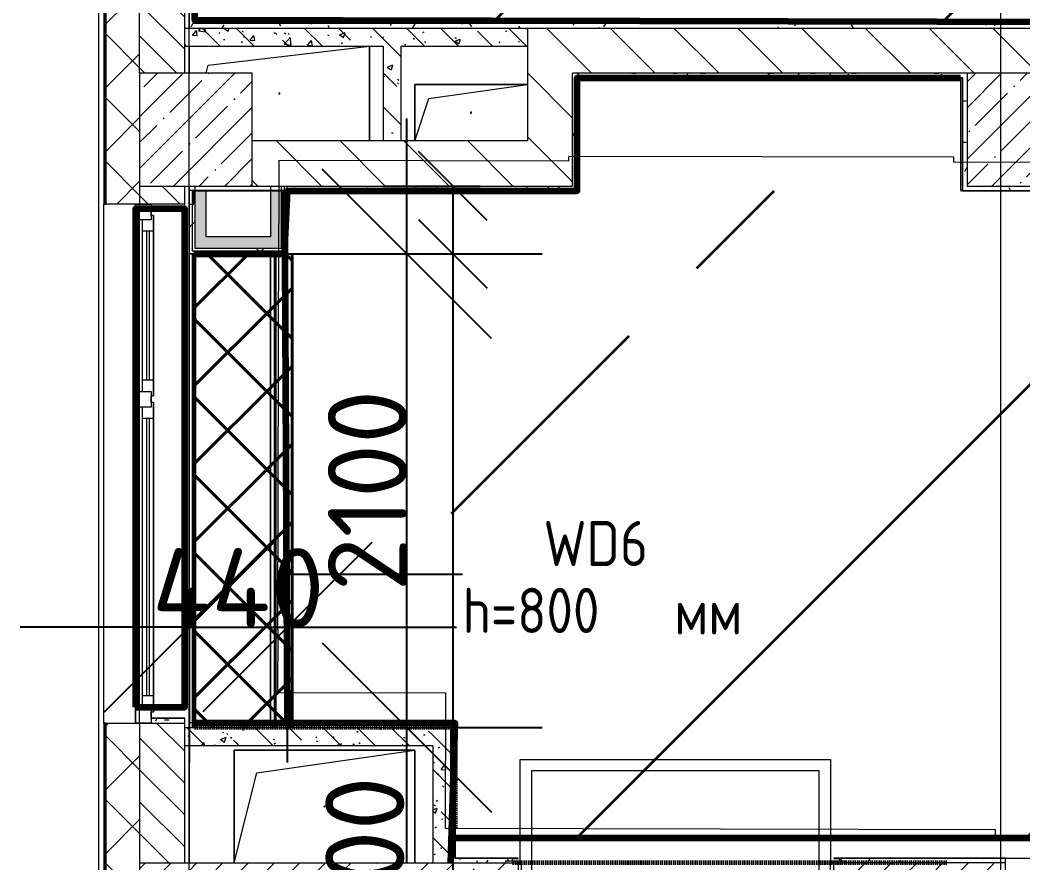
# Model space of a CAD drawing. Header units: millimetres. Extents: x -249154 to 415037, y -45458 to 354837.
# Drawn here: x -575 to 3872, y 7764 to 11499 of the extents above; entities that cross this region are included whole.
import ezdxf

# ---------------------------------------------------------------- set-up
doc = ezdxf.new("R2010")
doc.units = ezdxf.units.MM
doc.linetypes.add('200_ШТРИХ__ш1_п0_6_', pattern=[320, 200, -120])
for name, color, linetype, lineweight in [('0) НЗ Ремонт штукатурка', 6, 'Continuous', 60), ('2)1 штукатурка', 4, 'Continuous', 35), ('3)1 шпаклевка', 4, 'Continuous', 35), ('3.3) Шпаклевка баз. фин. WD5-13', 160, 'Continuous', 140), ('3.4) Шп. баз 4 в 525 поз 4838м2', 160, 'Continuous', 140), ('3.4) Шп. фин 4 в 529 поз 11227м2', 6, 'Continuous', 140), ('4) демонтаж НЗ №2', 1, 'Continuous', 35), ('4.1) Дм уборка мусора НЗ 2', 20, 'Continuous', 35), ('5.5) Перег WD5', 3, 'Continuous', 60), ('5.6) Перегародка WD6', 6, 'Continuous', 40), ('666 покраска FK1', 211, 'Continuous', 60), ('839 штук откосы', 3, 'Continuous', 158), ('874 шпакл откосы', 5, 'Continuous', 158), ('A-AREA-BNDY', 7, 'Continuous', 5), ('A-FLOR', 7, 'Continuous', 9), ('A-GENM', 7, 'Continuous', 9), ('A-GLAZ', 7, 'Continuous', 9), ('A-GLAZ-1', 7, 'Continuous', 5), ('A-WALL', 7, 'Continuous', 5), ('I-WALL', 7, 'Continuous', 5), ('S-COLS', 7, 'Continuous', 9), ('S-COLS-1', 7, 'Continuous', 5), ('Оси', 7, 'Continuous', 9)]:
    doc.layers.add(name, color=color, linetype=linetype, lineweight=lineweight)
for name, color, linetype, lineweight, true_color in [('A-DOOR-1', 7, 'Continuous', 5, 0xc0c0c0), ('A-DOOR-FRAM-1', 7, 'Continuous', 5, 0xc0c0c0), ('A-WALL-1', 9, 'Continuous', 5, 0x808080), ('A-WALL-FNSH-1', 9, 'Continuous', 5, 0x808080)]:
    doc.layers.add(name, color=color, linetype=linetype, lineweight=lineweight, true_color=true_color)
doc.styles.add('GOST Common_1', font='', dxfattribs={"width": 0.9, "height": 250})
doc.styles.add('ISOCPEUR_1', font='isocpeur.ttf', dxfattribs={"height": 350})
doc.styles.add('ISOCPEUR_4', font='isocpeur.ttf', dxfattribs={"width": 0.9, "height": 1000})
doc.styles.get('GOST Common_1').set_extended_font_data('GOST Common')
doc.dimstyles.new('ISO-2_0_0_9К_Средний_округл2', dxfattribs={"dimscale": 304.8, "dimtxt": 199.196235, "dimasz": 0.492126, "dimexe": 0.393701, "dimexo": 0, "dimgap": 0, "dimtad": 1, "dimdec": 0, "dimrnd": 10, "dimzin": 0, "dimdsep": 46, "dimtxsty": 'ISOCPEUR_1', "dimblk1": 'OBLIQUE', "dimblk2": 'OBLIQUE', "dimsah": 1, "dimcen": 0.09, "dimdle": 0.393701, "dimazin": 0, "dimtfac": 1, "dimtdec": 4, "dimtix": 1, "dimtmove": 0, "dimatfit": 3, "dimfxl": 1, "dimtvp": 1, "dimtolj": 1, "dimtzin": 0, "dimarcsym": 2})
doc.dimstyles.new('ISO-2_0_0_9К_Средний_округл2_1', dxfattribs={"dimscale": 304.8, "dimtxt": 995.981176, "dimasz": 2.46063, "dimexe": 1.968504, "dimexo": 0, "dimgap": 0, "dimtad": 1, "dimdec": 0, "dimrnd": 10, "dimzin": 0, "dimdsep": 46, "dimtxsty": 'ISOCPEUR_4', "dimblk1": 'OBLIQUE', "dimblk2": 'OBLIQUE', "dimsah": 1, "dimcen": 0.09, "dimdle": 1.968504, "dimazin": 0, "dimtfac": 1, "dimtdec": 4, "dimtix": 1, "dimtmove": 0, "dimatfit": 3, "dimfxl": 1, "dimtvp": 1, "dimtolj": 1, "dimtzin": 0, "dimarcsym": 2})
pattern_1 = [(45, (64.7, -136.06), (-114.0493, 114.0493), []), (45, (178.75, -136.06), (-114.0493, 114.0493), [201.612, -40.322, 6.706, -33.617])]
pattern_2 = [(135, (64.7, -136.06), (-141.4214, -141.4214), [])]
pattern_3 = [(135, (64.7, -136.06), (-150.8683, -150.8683), [213.36, -35.56, 7.112, -35.56]), (135, (64.7, 14.71), (-150.8683, -150.8683), []), (50, (64.7, -136.06), (255.0577, -22.3145), [26.67, -293.37]), (355, (64.7, -136.06), (-49.3404, 267.479), [21.336, -234.696]), (100.451, (85.96, -137.92), (205.7195, 245.1636), [22.666, -249.326]), (46.184, (64.7, -64.94), (379.511, -58.86), [40.005, -440.055]), (96.636, (96.33, -69.85), (332.363, 346.399), [33.999, -373.989]), (351.184, (64.7, -64.94), (332.367, 346.395), [32.004, -352.044]), (21, (100.26, -82.72), (212.26, -143.171), [26.67, -293.37]), (326, (100.26, -82.72), (86.5224, 257.863), [21.336, -234.696]), (71.451, (117.95, -94.65), (298.784, 114.69), [22.666, -249.326]), (37.5, (64.7, -136.06), (4.32385, 118.3775), [6.706, -225.146, 6.706, -231.546, -235.585]), (37.5, (64.7, -136.06), (4.32385, 118.3775), [-470.103, 6.706, -228.879]), (7.5, (64.7, -136.06), (93.5476, 140.2533), [6.706, -129.134, 6.706, -219.812, -89.789]), (7.5, (64.7, -136.06), (93.5476, 140.2533), [-362.356, 6.706, -83.083]), (327.5, (-14.6, -136.06), (189.82734, -8.0202), [6.706, -82.194, 6.706, -270.662, -368.046]), (327.5, (-14.6, -136.06), (189.82734, -8.0202), [-366.268, 6.706, -361.34]), (317.5, (-50.16, -136.06), (207.3811, 35.5976), [6.706, -108.864, 6.706, -177.495, -261.366]), (317.5, (-50.16, -136.06), (207.3811, 35.5976), [-299.771, 6.706, -254.66])]
pattern_4 = [(0, (64.7, -136.06), (243.84, 60.96), [20.117, -162.763, 20.117, -162.763, -975.36]), (0, (64.7, -136.06), (243.84, 60.96), [-365.76, 20.117, -345.643, 20.117, -162.763, -426.72]), (0, (64.7, -136.06), (243.84, 60.96), [-914.4, 20.117, -101.803, 20.117, -284.683]), (120, (156.14, -105.58), (-174.7129, 180.69163), [20.117, -162.763, 20.117, -162.763, -975.36]), (120, (156.14, -105.58), (-174.7129, 180.69163), [-365.76, 20.117, -345.643, 20.117, -162.763, -426.72]), (120, (156.14, -105.58), (-174.7129, 180.69163), [-914.4, 20.117, -101.803, 20.117, -284.683]), (240, (186.62, 16.34), (-69.1271, -241.65163), [20.117, -162.763, 20.117, -162.763, -975.36]), (240, (186.62, 16.34), (-69.1271, -241.65163), [-365.76, 20.117, -345.643, 20.117, -162.763, -426.72]), (240, (186.62, 16.34), (-69.1271, -241.65163), [-914.4, 20.117, -101.803, 20.117, -284.683])]
pattern_5 = [(45, (64.7, -136.06), (-212.132, 212.132), []), (135, (64.7, -136.06), (-212.132, -212.132), [])]

# ---------------------------------------------------------------- blocks, each defined once
blk = doc.blocks.new('120_Окно_СКБ_2Ст - 120_Окно_СКБ_2Ст 2300х2500 _мал створка справа_-22272277-Объем проектирования 1 этажа')
at = {"layer": 'A-GLAZ'}
for p, q in [((-1150, -127), (-1150, -57)), ((-1150, -57), (-1080, -57)), ((-1080, -57), (-1080, -127)), ((250, -87), (-1080, -87)), ((-1080, -87), (-1080, -127)), ((-1030, -137), (-1030, -87)), ((200, -137), (200, -87)), ((250, -127), (250, -57)), ((250, -57), (320, -57)), ((250, -127), (250, -87)), ((320, -57), (320, -127)), ((1080, -87), (320, -87)), ((320, -87), (320, -127)), ((370, -137), (370, -87)), ((1030, -137), (1030, -87)), ((1080, -127), (1080, -57)), ((1080, -57), (1150, -57)), ((1080, -127), (1080, -87)), ((1150, -57), (1150, -127)), ((-1080, -127), (-1150, -127)), ((-1080, -127), (-1100, -127)), ((-1100, -127), (-1100, -137)), ((320, -127), (250, -127)), ((270, -127), (250, -127)), ((270, -137), (270, -127)), ((320, -127), (300, -127)), ((300, -127), (300, -137)), ((1150, -127), (1080, -127)), ((1100, -127), (1080, -127)), ((1100, -137), (1100, -127)), ((-1100, -137), (270, -137)), ((270, -137), (-1100, -137)), ((300, -137), (1100, -137)), ((1100, -137), (300, -137))]:
    blk.add_line(p, q, dxfattribs=at)
at = {"layer": 'A-GLAZ-1'}
for p, q in [((1150, -57), (-1150, -57)), ((-1130, -127), (-1100, -127)), ((-1030, -107), (200, -107)), ((200, -117), (-1030, -117)), ((270, -127), (300, -127)), ((370, -107), (1030, -107)), ((1030, -117), (370, -117)), ((1100, -127), (1130, -127))]:
    blk.add_line(p, q, dxfattribs=at)
blk = doc.blocks.new('110_Дверь_СКБ_2Ст - Д-1 Лестничная клетка EIS60-24280000-Объем проектирования 1 этажа')
at = {"layer": 'A-DOOR-1'}
for p, q in [((-637.5, 1010), (-637.5, 110)), ((-587.5, 1010), (-637.5, 1010)), ((-587.5, 110), (-587.5, 1010)), ((662.5, 510), (612.5, 510)), ((612.5, 510), (612.5, 110)), ((662.5, 110), (662.5, 510)), ((-637.5, 110), (-587.5, 110)), ((612.5, 110), (662.5, 110))]:
    blk.add_line(p, q, dxfattribs=at)
for centre, radius, start, end in [((-637.5, 110), 900, 0, 90), ((662.5, 110), 400, 90, 180)]:
    blk.add_arc(centre, radius, start, end, dxfattribs=at)
at = {"layer": 'A-DOOR-FRAM-1'}
for p, q in [((-672.5, 118), (-742.5, 118)), ((-742.5, 118), (-742.5, 110)), ((-742.5, 110), (-672.5, 110)), ((-637.5, 110), (-687.5, 110)), ((-687.5, 110), (-687.5, 30)), ((-672.5, 110), (-672.5, 118)), ((-637.5, 60), (-637.5, 110)), ((662.5, 110), (662.5, 60)), ((712.5, 110), (662.5, 110)), ((767.5, 118), (697.5, 118)), ((697.5, 118), (697.5, 110)), ((697.5, 110), (767.5, 110)), ((712.5, 30), (712.5, 110)), ((767.5, 110), (767.5, 118)), ((-627.5, 60), (-637.5, 60)), ((-627.5, 30), (-627.5, 60)), ((662.5, 60), (652.5, 60)), ((652.5, 60), (652.5, 30)), ((-687.5, 30), (-627.5, 30)), ((-672.5, 30), (-687.5, 30)), ((-687.5, 30), (-687.5, -110)), ((-672.5, -110), (-672.5, 30)), ((652.5, 30), (712.5, 30)), ((712.5, 30), (697.5, 30)), ((697.5, 30), (697.5, -110)), ((712.5, -110), (712.5, 30)), ((-672.5, -110), (-742.5, -110)), ((-742.5, -110), (-742.5, -118)), ((-742.5, -118), (-672.5, -118)), ((-687.5, -110), (-672.5, -110)), ((-672.5, -118), (-672.5, -110)), ((697.5, -110), (712.5, -110)), ((767.5, -110), (697.5, -110)), ((697.5, -110), (697.5, -118)), ((697.5, -118), (767.5, -118)), ((767.5, -118), (767.5, -110))]:
    blk.add_line(p, q, dxfattribs=at)
blk = doc.blocks.new('BSC_Колонна _Прямоугольная - 500х500-V166-Объем проектирования 1 этажа')
at = {"layer": 'S-COLS-1'}
h = blk.add_hatch(dxfattribs=at)
h.set_pattern_fill('FP_160', color=256, style=0, pattern_type=2)
h.set_pattern_definition([(45, (-3810, -11150), (-114.0493, 114.0493), []), (45, (-3695.95, -11150), (-114.0493, 114.0493), [201.612, -40.322, 6.706, -33.617])])
h.paths.add_polyline_path([(-6.7, -250), (250, -250), (250, 250), (-250, 250), (-250, -250), (-77.7, -250)])
for p, q in [((250, 250), (-250, 250)), ((-250, 250), (-250, -250)), ((250, -250), (250, 250)), ((-250, -250), (250, -250))]:
    blk.add_line(p, q, dxfattribs=at)
blk = doc.blocks.new('GM_Отверстие прямоугольное _в плите_ - Отверстие-V173-Объем проектирования 1 этажа')
at = {"layer": 'A-GENM'}
for p, q in [((-250, -125), (-250, 125)), ((-250, 125), (250, 125)), ((250, 125), (-250, 125)), ((-250, 125), (-250, -125)), ((-187.5, 62.5), (250, 125)), ((-250, -125), (-187.5, 62.5))]:
    blk.add_line(p, q, dxfattribs=at)
for start, end in [(360, 180), (180, 360)]:
    blk.add_arc((0, 0), 2.5, start, end, dxfattribs=at)
blk = doc.blocks.new('GM_Отверстие прямоугольное _в плите_ - Отверстие-22237344-Объем проектирования 1 этажа')
at = {"layer": 'A-GENM'}
for p, q in [((-316, 126), (400, 210)), ((400, 210), (400, -210)), ((400, -210), (400, 210)), ((-325, 90), (-316, 126))]:
    blk.add_line(p, q, dxfattribs=at)
for start, end in [(360, 180), (180, 360)]:
    blk.add_arc((0, 0), 2.5, start, end, dxfattribs=at)
blk = doc.blocks.new('BSC_Колонна _Прямоугольная - 500х500-V187-Объем проектирования 1 этажа')
at = {"layer": 'S-COLS-1'}
h = blk.add_hatch(dxfattribs=at)
h.set_pattern_fill('FP_177', color=256, style=0, pattern_type=2)
h.set_pattern_definition([(45, (-140, -11150), (-114.0493, 114.0493), []), (45, (-25.95, -11150), (-114.0493, 114.0493), [201.612, -40.322, 6.706, -33.617])])
h.paths.add_polyline_path([(-227.1, -250), (250, -250), (250, 250), (-250, 250), (-250, -250)])
for p, q in [((250, 250), (-250, 250)), ((-250, 250), (-250, -250)), ((250, -250), (250, 250)), ((-250, -250), (250, -250))]:
    blk.add_line(p, q, dxfattribs=at)
blk = doc.blocks.new('GM_Отверстие прямоугольное _в плите_ - Отверстие-21979368-Объем проектирования 1 этажа')
at = {"layer": 'A-GENM'}
for p, q in [((-400, -250), (-400, 250)), ((-400, 250), (400, 250)), ((400, 250), (-400, 250)), ((-400, 250), (-400, -250)), ((-300, 150), (400, 250)), ((400, 250), (400, -250)), ((400, -250), (400, 250)), ((-400, -250), (-300, 150))]:
    blk.add_line(p, q, dxfattribs=at)
for start, end in [(360, 180), (180, 360)]:
    blk.add_arc((0, 0), 2.5, start, end, dxfattribs=at)
blk = doc.blocks.new('Зашивка приборов отопления14 - Зашивка приборов отопления-33280456-Объем проектирования 1 этажа')
at = {"layer": 'A-WALL'}
for p, q in [((37471.9, 23439), (35392.9, 23439)), ((35391.9, 23079), (37471.9, 23079)), ((37471.9, 23079), (35391.9, 23079)), ((35391.9, 23004), (37471.9, 23004))]:
    blk.add_line(p, q, dxfattribs=at)
blk = doc.blocks.new('_Oblique')
at = {"color": 0, "linetype": 'ByBlock', "lineweight": -2}
blk.add_line((-0.5, -0.5), (0.5, 0.5), dxfattribs=at)
blk = doc.blocks.new('*D1963')
at = {"layer": '5.6) Перегародка WD6', "color": 0, "lineweight": -2, "transparency": 16777216}
for p, q in [((1139.8, 7763.9), (1139.8, 11063.9)), ((609.7, 10463.9), (1739.8, 10463.9)), ((1033.8, 8363.9), (1739.8, 8363.9))]:
    blk.add_line(p, q, dxfattribs=at)
at = {"layer": 'Defpoints', "color": 0, "transparency": 16777216}
for p in [(609.7, 10463.9), (1139.8, 10463.9), (1033.8, 8363.9)]:
    blk.add_point(p, dxfattribs=at)
at = {"layer": '5.6) Перегародка WD6', "color": 0, "lineweight": -2, "transparency": 16777216, "xscale": 750, "yscale": 750, "zscale": 750}
for p, rotation in [((1139.8, 10463.9), 90), ((1139.8, 8363.9), 270)]:
    blk.add_blockref('_Oblique', p, dxfattribs=dict(at, rotation=rotation))
at = {"layer": '5.6) Перегародка WD6', "color": 0, "lineweight": 25, "transparency": 16777216, "insert": (964.8, 9413.9), "char_height": 350, "width": 565.411, "attachment_point": 5, "rotation": 90, "style": 'ISOCPEUR_1'}
blk.add_mtext('\\A1;2100', dxfattribs=at)
blk = doc.blocks.new('*D1969')
at = {"layer": '5.6) Перегародка WD6', "color": 0, "lineweight": -2, "transparency": 16777216}
for p, q in [((609.7, 9915.5), (609.7, 8208.5)), ((174.7, 8914.6), (174.7, 8208.5)), ((174.7, 8808.5), (-575.3, 8808.5)), ((174.7, 8808.5), (609.7, 8808.5)), ((609.7, 8808.5), (1359.7, 8808.5))]:
    blk.add_line(p, q, dxfattribs=at)
at = {"layer": 'Defpoints', "color": 0, "transparency": 16777216}
for p in [(609.7, 9915.5), (174.7, 8914.6), (609.7, 8808.5)]:
    blk.add_point(p, dxfattribs=at)
at = {"layer": '5.6) Перегародка WD6', "color": 0, "lineweight": -2, "transparency": 16777216, "xscale": 750, "yscale": 750, "zscale": 750}
blk.add_blockref('_Oblique', (174.7, 8808.5), dxfattribs=at)
at = {"layer": '5.6) Перегародка WD6', "color": 0, "lineweight": -2, "transparency": 16777216, "xscale": 750, "yscale": 750, "zscale": 750, "rotation": 180}
blk.add_blockref('_Oblique', (609.7, 8808.5), dxfattribs=at)
at = {"layer": '5.6) Перегародка WD6', "color": 0, "lineweight": 25, "transparency": 16777216, "insert": (392.2, 8983.5), "char_height": 350, "width": 501.055, "attachment_point": 5, "style": 'ISOCPEUR_1'}
blk.add_mtext('\\A1;440', dxfattribs=at)
blk = doc.blocks.new('*D2059')
at = {"layer": '5.5) Перег WD5', "color": 0, "lineweight": -2, "transparency": 16777216}
for p, q in [((1033.8, 10763.9), (1464.4, 10763.9)), ((1344.4, 10763.9), (1344.4, 10343.9)), ((609.7, 10463.9), (1464.4, 10463.9)), ((1344.4, 10463.9), (1344.4, 7415.9))]:
    blk.add_line(p, q, dxfattribs=at)
at = {"layer": 'Defpoints', "color": 0, "transparency": 16777216}
for p in [(1033.8, 10763.9), (1344.4, 10763.9), (609.7, 10463.9)]:
    blk.add_point(p, dxfattribs=at)
at = {"layer": '5.5) Перег WD5', "color": 0, "lineweight": -2, "transparency": 16777216, "xscale": 304.8, "yscale": 304.8, "zscale": 304.8}
for p, rotation in [((1344.4, 10763.9), 90), ((1344.4, 10463.9), 270)]:
    blk.add_blockref('_Oblique', p, dxfattribs=dict(at, rotation=rotation))
at = {"layer": '5.5) Перег WD5', "color": 0, "lineweight": 25, "transparency": 16777216, "insert": (778.6, 7421.7), "char_height": 350, "width": 455.087, "attachment_point": 1, "rotation": 90, "line_spacing_factor": 1.149209, "style": 'ISOCPEUR_1'}
blk.add_mtext('\\A1;300', dxfattribs=at)

msp = doc.modelspace()

# ---------------------------------------------------------------- hatches: boundary and pattern name
at = {"layer": '4.1) Дм уборка мусора НЗ 2'}
h = msp.add_hatch(dxfattribs=at)
h.set_pattern_fill('ANSI31', color=1, scale=444)
h.paths.add_polyline_path([(6612.2, 14163.8), (6212.2, 14164.7), (6213.7, 14824.7), (4755.7, 14828.1), (4754.8, 14448.1), (3182.8, 14451.8), (3183.7, 14831.8), (535.7, 14838), (534.4, 14288), (204.4, 14288.8), (197.9, 11500.8), (4147.9, 11491.5), (4146.7, 10991.5), (6304.7, 10986.5), (6305.4, 11286.5), (6605.4, 11285.8)])
h.paths.add_polyline_path([(1385.1, 13667.6), (1385.1, 13967.6), (2038.3, 13967.6), (2038.3, 13667.6)], flags=16)
h = msp.add_hatch(dxfattribs=at)
h.set_pattern_fill('ANSI31', color=1, scale=444)
h.paths.add_polyline_path([(20089.8, 10742.9), (1338.2, 10742.9), (1338.2, 8384), (1354.7, 8383.9), (1338.2, 7873.3), (20089.8, 7873.3)])
h.paths.add_polyline_path([(2647, 10100.3), (1993.9, 10100.3), (1993.9, 10400.3), (2647, 10400.3)], flags=16)
at = {"layer": '5.6) Перегародка WD6'}
h = msp.add_hatch(dxfattribs=at)
h.set_pattern_fill('ANSI37', color=256, scale=77, angle=90, style=0)
h.paths.add_polyline_path([(195.7, 8363.9), (555.7, 8363.9), (555.7, 10463.9), (195.7, 10463.9), (195.7, 8469.5)])
h = msp.add_hatch(dxfattribs=at)
h.set_pattern_fill('ANSI37', color=256, scale=77, angle=90, style=0)
h.paths.add_polyline_path([(630.7, 8363.9), (630.7, 10463.9), (555.7, 10463.9), (555.7, 8363.9)])
at = {"layer": 'A-WALL'}
h = msp.add_hatch(dxfattribs=at)
h.set_pattern_fill('FP_24', color=256, style=0, pattern_type=2)
h.set_pattern_definition([(45, (64.7, -136.06), (-141.4214, 141.4214), []), (135, (64.7, -136.06), (-141.4214, -141.4214), [])])
h.paths.add_polyline_path([(-195.3, -236.1), (-45.3, -236.1), (-45.3, 3533.9), (-195.3, 3533.9), (-195.3, -230.2)])
h.paths.add_polyline_path([(-45.3, 5083.9), (-45.3, 5483.9), (-195.3, 5483.9), (-195.3, 5083.9), (-73.3, 5083.9)])
h.paths.add_polyline_path([(-45.3, 7183.9), (-45.3, 8383.9), (-195.3, 8383.9), (-195.3, 7183.9)])
h.paths.add_polyline_path([(-195.3, 10683.9), (-45.3, 10683.9), (-45.3, 12083.9), (-195.3, 12083.9), (-195.3, 10721.5)])
h.paths.add_polyline_path([(-89.6, 12983.9), (-45.3, 12983.9), (-45.9, 15213.9), (-195.3, 15213.9), (-195.3, 12983.9)])
h = msp.add_hatch(dxfattribs=at)
h.set_pattern_fill('FP_2', color=256, style=0, pattern_type=2)
h.set_pattern_definition([(135, (64.7, -136.06), (-70.7107, -70.7107), [])])
h.paths.add_polyline_path([(-45.3, 7763.9), (154.7, 7763.9), (154.7, 8383.9), (-45.3, 8383.9), (-45.3, 8336.5)])
h.paths.add_polyline_path([(-0.2, 10683.9), (154.7, 10683.9), (154.7, 10763.9), (-45.3, 10763.9), (-45.3, 10683.9)])
h.paths.add_polyline_path([(154.7, 11263.9), (154.7, 12083.9), (-45.3, 12083.9), (-45.3, 11263.9), (120.4, 11263.9)])
h.paths.add_polyline_path([(154.7, 12983.9), (154.7, 14563.9), (-45.3, 14563.9), (-45.3, 12983.9), (66.8, 12983.9)])
at = {"layer": 'I-WALL'}
h = msp.add_hatch(dxfattribs=at)
h.set_pattern_fill('FP_191', color=256, style=0, pattern_type=2)
h.set_pattern_definition(pattern_4)
h.paths.add_polyline_path([(174.7, 11483.9), (194.7, 11483.9), (194.7, 12083.9), (174.7, 12083.9), (174.7, 11516.5)])
h.paths.add_polyline_path([(194.7, 12983.9), (194.7, 14272.9), (174.7, 14293.9), (174.7, 12983.9)])
h = msp.add_hatch(dxfattribs=at)
h.set_pattern_fill('FP_191', color=256, style=0, pattern_type=2)
h.set_pattern_definition(pattern_4)
h.paths.add_polyline_path([(3604.7, 11463.9), (4144.7, 11463.9), (4144.7, 11483.9), (194.7, 11483), (174.7, 11463.9), (3595.7, 11463.9)])
h.paths.add_polyline_path([(174.7, 11463.9), (194.7, 11483.9), (174.7, 11483.9)])
h = msp.add_hatch(dxfattribs=at)
h.set_pattern_fill('FP_41', color=256, style=0, pattern_type=2)
h.set_pattern_definition(pattern_3)
h.paths.add_polyline_path([(1114.7, 11383.9), (1674.7, 11383.9), (1674.7, 11463.9), (154.7, 11463.9), (154.7, 11383.9), (1034.7, 11383.9)])
h = msp.add_hatch(dxfattribs=at)
h.set_pattern_fill('FP_23', color=256, style=0, pattern_type=2)
h.set_pattern_definition(pattern_2)
h.paths.add_polyline_path([(1874.7, 10763.9), (1874.7, 11463.9), (1674.7, 11462.2), (1674.7, 10763.9), (1805, 10763.9)])
h = msp.add_hatch(dxfattribs=at)
h.set_pattern_fill('FP_23', color=256, style=0, pattern_type=2)
h.set_pattern_definition(pattern_2)
h.paths.add_polyline_path([(3595.7, 11263.9), (4124.7, 11263.9), (4124.7, 11463.9), (1874.7, 11463.9), (1874.7, 11263.9), (3574.7, 11263.9)])
h = msp.add_hatch(dxfattribs=at)
h.set_pattern_fill('FP_41', color=256, style=0, pattern_type=2)
h.set_pattern_definition(pattern_3)
h.paths.add_polyline_path([(1114.7, 10963.9), (1114.7, 11383.9), (1034.7, 11383.9), (1034.7, 10963.9)])
h = msp.add_hatch(dxfattribs=at)
h.set_pattern_fill('FP_191', color=256, style=0, pattern_type=2)
h.set_pattern_definition(pattern_4)
h.paths.add_polyline_path([(2836.5, 11243.9), (3603.7, 11243.9), (3604.7, 11263.9), (1874.7, 11263.9), (1895.7, 11243.9), (2010.3, 11243.9)])
h.paths.add_polyline_path([(1894.7, 11243.9), (1874.7, 11263.9), (1874.7, 11243.9)])
h = msp.add_hatch(dxfattribs=at)
h.set_pattern_fill('FP_191', color=256, style=0, pattern_type=2)
h.set_pattern_definition(pattern_4)
h.paths.add_polyline_path([(3624.7, 11263.9), (3604.7, 11263.9), (3604.7, 11243.9)])
h.paths.add_polyline_path([(3624.7, 10763.9), (3624.7, 11263.9), (3604.7, 11242.9), (3604.7, 10763.9)])
h = msp.add_hatch(dxfattribs=at)
h.set_pattern_fill('FP_191', color=256, style=0, pattern_type=2)
h.set_pattern_definition(pattern_4)
h.paths.add_polyline_path([(1874.7, 10763.9), (1894.7, 10764.2), (1894.7, 11242.9), (1874.7, 11243.7), (1874.7, 10963.9)])
h = msp.add_hatch(dxfattribs=at)
h.set_pattern_fill('FP_23', color=256, style=0, pattern_type=2)
h.set_pattern_definition(pattern_2)
h.paths.add_polyline_path([(773.4, 10763.9), (1674.7, 10763.9), (1674.7, 10963.9), (454.7, 10963.9), (454.7, 10763.9), (609.7, 10763.9)])
h = msp.add_hatch(dxfattribs=at)
h.set_pattern_fill('FP_192', color=256, style=0, pattern_type=2)
h.set_pattern_definition(pattern_5)
h.paths.add_polyline_path([(199.7, 10488.9), (199.7, 10763.9), (194.7, 10763.9), (194.7, 10743.9), (187.2, 10721.4), (187.2, 10488.9), (194.7, 10488.9)])
h = msp.add_hatch(dxfattribs=at)
h.set_pattern_fill('FP_191', color=256, style=0, pattern_type=2)
h.set_pattern_definition(pattern_4)
h.paths.add_polyline_path([(1674.7, 10743.9), (1894.7, 10743.9), (1894.7, 10763.9), (199.7, 10763.9), (199.7, 10743.9), (1114.7, 10743.9)])
h = msp.add_hatch(dxfattribs=at)
h.set_pattern_fill('FP_191', color=256, style=0, pattern_type=2)
h.set_pattern_definition(pattern_4)
h.paths.add_polyline_path([(6824.7, 10743.9), (6844.7, 10743.9), (6844.7, 10763.9), (3604.7, 10763.9), (3604.7, 10743.9), (6641.6, 10743.9)])
h = msp.add_hatch(dxfattribs=at)
h.set_pattern_fill('FP_192', color=256, style=0, pattern_type=2)
h.set_pattern_definition(pattern_5)
h.paths.add_polyline_path([(174.7, 10476.4), (187.2, 10476.4), (187.2, 10743.9), (174.7, 10743.9), (174.7, 10488.9)])
for points in [[(249.7, 10538.9), (249.7, 10743.9), (199.7, 10743.9), (199.7, 10538.9)], [(584.7, 10488.9), (584.7, 10743.9), (534.7, 10743.9), (534.7, 10488.9)], [(257.7, 10488.9), (534.7, 10488.9), (534.7, 10538.9), (199.7, 10538.9), (199.7, 10488.9)]]:
    msp.add_hatch(color=256, dxfattribs=at).paths.add_polyline_path(points)
h = msp.add_hatch(dxfattribs=at)
h.set_pattern_fill('FP_192', color=256, style=0, pattern_type=2)
h.set_pattern_definition(pattern_5)
h.paths.add_polyline_path([(597.2, 10476.4), (596.3, 10743.9), (584.7, 10743.9), (584.7, 10476.4)])
h = msp.add_hatch(dxfattribs=at)
h.set_pattern_fill('FP_192', color=256, style=0, pattern_type=2)
h.set_pattern_definition(pattern_5)
h.paths.add_polyline_path([(609.5, 10463.9), (609.7, 10463.9), (608.8, 10743.9), (597.2, 10743.9), (597.2, 10463.9)])
h = msp.add_hatch(dxfattribs=at)
h.set_pattern_fill('FP_191', color=256, style=0, pattern_type=2)
h.set_pattern_definition(pattern_4)
h.paths.add_polyline_path([(154.7, 10663.9), (154.7, 10683.9), (6.7, 10683.9), (6.7, 10663.9), (154.1, 10663.9)])
h = msp.add_hatch(dxfattribs=at)
h.set_pattern_fill('FP_192', color=256, style=0, pattern_type=2)
h.set_pattern_definition(pattern_5)
h.paths.add_polyline_path([(534.7, 10463.9), (597.2, 10463.9), (597.2, 10476.4), (174.7, 10476.4), (174.7, 10463.9), (257.7, 10463.9)])
h = msp.add_hatch(dxfattribs=at)
h.set_pattern_fill('FP_192', color=256, style=0, pattern_type=2)
h.set_pattern_definition(pattern_5)
h.paths.add_polyline_path([(534.7, 10476.4), (584.7, 10476.4), (584.7, 10488.9), (187.2, 10488.9), (187.2, 10476.4), (257.7, 10476.4)])
h = msp.add_hatch(dxfattribs=at)
h.set_pattern_fill('FP_191', color=256, style=0, pattern_type=2)
h.set_pattern_definition(pattern_4)
h.paths.add_polyline_path([(6.7, 8383.9), (154.7, 8383.9), (154.7, 8403.9), (6.7, 8403.9)])
h = msp.add_hatch(dxfattribs=at)
h.set_pattern_fill('FP_41', color=256, style=0, pattern_type=2)
h.set_pattern_definition(pattern_3)
h.paths.add_polyline_path([(194.7, 8283.9), (1254.7, 8283.9), (1254.7, 8363.9), (154.7, 8363.9), (154.7, 8283.9), (174.7, 8283.9)])
h = msp.add_hatch(dxfattribs=at)
h.set_pattern_fill('FP_191', color=256, style=0, pattern_type=2)
h.set_pattern_definition(pattern_4)
h.paths.add_polyline_path([(1334.7, 8363.9), (1334.7, 8383.9), (194.7, 8383.9), (194.7, 8363.9), (1254.7, 8363.9)])
h = msp.add_hatch(dxfattribs=at)
h.set_pattern_fill('FP_41', color=256, style=0, pattern_type=2)
h.set_pattern_definition(pattern_3)
h.paths.add_polyline_path([(1334.7, 7763.9), (1334.7, 8363.9), (1254.7, 8363.9), (1254.7, 7763.9)])
h = msp.add_hatch(dxfattribs=at)
h.set_pattern_fill('FP_191', color=256, style=0, pattern_type=2)
h.set_pattern_definition(pattern_4)
h.paths.add_polyline_path([(1334.7, 7783.9), (1354.7, 7784.9), (1354.7, 8383.9), (1334.7, 8383.9), (1334.7, 7784.9)])
h = msp.add_hatch(dxfattribs=at)
h.set_pattern_fill('FP_191', color=256, style=0, pattern_type=2)
h.set_pattern_definition(pattern_4)
h.paths.add_polyline_path([(3673, 7763.9), (3794.7, 7763.9), (3794.7, 7783.9), (3057.9, 7783.9), (3057.9, 7771.9), (3087.9, 7771.9), (3087.9, 7763.9), (3604.2, 7763.9)])
h.paths.add_polyline_path([(1496.9, 7763.9), (1577.9, 7763.9), (1577.9, 7771.9), (1607.9, 7771.9), (1607.9, 7783.9), (1334.7, 7783.9), (1334.7, 7763.9), (1354.7, 7763.9)])
h = msp.add_hatch(dxfattribs=at)
h.set_pattern_fill('FP_1', color=256, style=0, pattern_type=2)
h.set_pattern_definition(pattern_1)
h.paths.add_polyline_path([(-45.3, -236.1), (174.7, -236.1), (174.7, 3533.9), (-45.3, 3533.9), (-45.3, -143.3)])
h.paths.add_polyline_path([(-45.3, 5083.9), (174.7, 5083.9), (174.7, 5483.9), (-45.3, 5483.9), (-45.3, 5156.6)])
h.paths.add_polyline_path([(-45.3, 7183.9), (174.7, 7183.9), (174.7, 7763.9), (-45.3, 7763.9), (-45.3, 7276.5)])
h = msp.add_hatch(dxfattribs=at)
h.set_pattern_fill('FP_1', color=256, style=0, pattern_type=2)
h.set_pattern_definition(pattern_1)
h.paths.add_polyline_path([(3574.7, 7543.9), (3574.7, 7763.9), (3032.9, 7763.9), (3032.9, 7543.9), (3554.7, 7543.9)])
h.paths.add_polyline_path([(773.4, 7543.9), (1632.9, 7543.9), (1632.9, 7763.9), (174.7, 7763.9), (174.7, 7543.9), (194.7, 7543.9)])
h = msp.add_hatch(dxfattribs=at)
h.set_pattern_fill('FP_1', color=256, style=0, pattern_type=2)
h.set_pattern_definition(pattern_1)
h.paths.add_polyline_path([(3794.7, -16.1), (3794.7, 7763.9), (3574.7, 7763.9), (3574.7, -16.1), (3728.4, -16.1)])

# ---------------------------------------------------------------- linework, layer by layer
at = {"layer": '0) НЗ Ремонт штукатурка', "color": 4, "linetype": '200_ШТРИХ__ш1_п0_6_', "ltscale": 0.03}
msp.add_lwpolyline([(1355.7, 7917.3), (1355.7, 8363.9), (195.7, 8363.9)], dxfattribs=at)
at = {"layer": '0) НЗ Ремонт штукатурка', "color": 3, "linetype": '200_ШТРИХ__ш1_п0_6_', "ltscale": 0.03}
msp.add_lwpolyline([(3534.9, 7763.9), (1607.9, 7763.9)], dxfattribs=at)
at = {"layer": '2)1 штукатурка'}
for points in [[(194.7, 10462.9), (596.2, 10462.9), (609.7, 10742.9), (1894.7, 10742.9), (1894.7, 11242.9), (3594.7, 11242.9)], [(1333.7, 7763.9), (1353.7, 8383.9), (194.7, 8384.9)]]:
    msp.add_lwpolyline(points, dxfattribs=at)
at = {"layer": '3)1 шпаклевка', "flags": 128}
msp.add_lwpolyline([(6611.4, 14163.8), (6211.4, 14164.7), (6212.9, 14824.7), (4754.9, 14828.1), (4754, 14448.1), (3182, 14451.8), (3182.9, 14831.8), (534.9, 14838), (533.7, 14288), (203.7, 14288.8), (197.1, 11500.8), (4147.1, 11491.5), (4145.9, 10991.5), (6303.9, 10986.5), (6304.6, 11286.5), (6604.6, 11285.8)], close=True, dxfattribs=at)
at = {"layer": '3.3) Шпаклевка баз. фин. WD5-13', "ltscale": 0.5}
msp.add_lwpolyline([(597.2, 10742.9), (609.7, 8383.9)], dxfattribs=at)
at = {"layer": '3.4) Шп. баз 4 в 525 поз 4838м2', "flags": 128}
msp.add_lwpolyline([(6612.2, 14163.8), (6212.2, 14164.7), (6213.7, 14824.7), (4755.7, 14828.1), (4754.8, 14448.1), (3182.8, 14451.8), (3183.7, 14831.8), (535.7, 14838), (534.4, 14288), (204.4, 14288.8), (197.9, 11500.8), (4147.9, 11491.5), (4146.7, 10991.5), (6304.7, 10986.5), (6305.4, 11286.5), (6605.4, 11285.8)], close=True, dxfattribs=at)
at = {"layer": '3.4) Шп. баз 4 в 525 поз 4838м2'}
for points in [[(195.7, 10462.9), (597.2, 10462.9), (610.7, 10742.9), (1895.7, 10742.9), (1895.7, 11242.9), (3595.7, 11242.9)], [(1334.7, 7763.9), (1354.7, 8383.9), (195.7, 8384.9)], [(1338.2, 7873.3), (1334.7, 7873.3)]]:
    msp.add_lwpolyline(points, dxfattribs=at)
at = {"layer": '3.4) Шп. фин 4 в 529 поз 11227м2', "flags": 128}
msp.add_lwpolyline([(6612.2, 14163.8), (6212.2, 14164.7), (6213.7, 14824.7), (4755.7, 14828.1), (4754.8, 14448.1), (3182.8, 14451.8), (3183.7, 14831.8), (535.7, 14838), (534.4, 14288), (204.4, 14288.8), (197.9, 11500.8), (4147.9, 11491.5), (4146.7, 10991.5), (6304.7, 10986.5), (6305.4, 11286.5), (6605.4, 11285.8)], close=True, dxfattribs=at)
at = {"layer": '3.4) Шп. фин 4 в 529 поз 11227м2'}
for points in [[(195.7, 10462.9), (597.2, 10462.9), (610.7, 10742.9), (1895.7, 10742.9), (1895.7, 11242.9), (3595.7, 11242.9)], [(13743.7, 10742.9), (20089.8, 10742.9), (20089.8, 7873.3), (1334.7, 7873.3)], [(1334.7, 7763.9), (1354.7, 8383.9), (195.7, 8384.9)]]:
    msp.add_lwpolyline(points, dxfattribs=at)
at = {"layer": '4) демонтаж НЗ №2', "flags": 128}
msp.add_lwpolyline([(6612.2, 14163.8), (6212.2, 14164.7), (6213.7, 14824.7), (4755.7, 14828.1), (4754.8, 14448.1), (3182.8, 14451.8), (3183.7, 14831.8), (535.7, 14838), (534.4, 14288), (204.4, 14288.8), (197.9, 11500.8), (4147.9, 11491.5), (4146.7, 10991.5), (6304.7, 10986.5), (6305.4, 11286.5), (6605.4, 11285.8)], close=True, dxfattribs=at)
at = {"layer": '4) демонтаж НЗ №2'}
for points in [[(195.7, 10462.9), (597.2, 10462.9), (610.7, 10742.9), (1895.7, 10742.9), (1895.7, 11242.9), (3595.7, 11242.9)], [(13743.7, 10742.9), (20089.8, 10742.9), (20089.8, 7873.3), (1334.7, 7873.3)], [(1334.7, 7763.9), (1354.7, 8383.9), (195.7, 8384.9)]]:
    msp.add_lwpolyline(points, dxfattribs=at)
at = {"layer": '5.6) Перегародка WD6'}
for p, q in [((195.7, 10463.9), (195.7, 8363.9)), ((555.7, 8363.9), (555.7, 10463.9)), ((555.7, 10463.9), (555.7, 8363.9)), ((630.7, 8363.9), (630.7, 10463.9))]:
    msp.add_line(p, q, dxfattribs=at)
at = {"layer": '5.6) Перегародка WD6', "color": 18, "lineweight": 25, "true_color": 0x000000}
msp.add_line((616.8, 9043.8), (1386.1, 9043.8), dxfattribs=at)
at = {"layer": '666 покраска FK1'}
msp.add_line((195.7, 10463.9), (195.7, 8363.9), dxfattribs=at)
at = {"layer": '666 покраска FK1', "flags": 128}
msp.add_lwpolyline([(6612.2, 14163.8), (6212.2, 14164.7), (6213.7, 14824.7), (4755.7, 14828.1), (4754.8, 14448.1), (3182.8, 14451.8), (3183.7, 14831.8), (535.7, 14838), (534.4, 14288), (204.4, 14288.8), (197.9, 11500.8), (4147.9, 11491.5), (4146.7, 10991.5), (6304.7, 10986.5), (6305.4, 11286.5), (6605.4, 11285.8)], close=True, dxfattribs=at)
at = {"layer": '666 покраска FK1'}
for points in [[(195.7, 10462.9), (597.2, 10462.9), (610.7, 10742.9), (1895.7, 10742.9), (1895.7, 11242.9), (3595.7, 11242.9)], [(13743.7, 10742.9), (20089.8, 10742.9), (20089.8, 7873.3), (1334.7, 7873.3)], [(1334.7, 7763.9), (1354.7, 8383.9), (195.7, 8384.9)]]:
    msp.add_lwpolyline(points, dxfattribs=at)
at = {"layer": '839 штук откосы', "ltscale": 0.5}
msp.add_lwpolyline([(-63.3, 8453.9), (154.7, 8453.9), (154.7, 10662.9), (-63.3, 10662.9)], close=True, dxfattribs=at)
at = {"layer": '874 шпакл откосы', "ltscale": 0.5}
msp.add_lwpolyline([(-63.3, 8453.9), (154.7, 8453.9), (154.7, 10662.9), (-63.3, 10662.9)], close=True, dxfattribs=at)
at = {"layer": 'A-AREA-BNDY', "flags": 128}
msp.add_lwpolyline([(8108.1, 14699.7), (7134, 14702), (7133.7, 14556.8), (6816.2, 14557.5), (6807.5, 10862.5), (3566, 10870.1), (3566.1, 10891.1), (1857.1, 10895.1), (1857, 10874.1), (572.5, 10877.2), (571.9, 10597.7), (570.9, 10597.7), (566.6, 8797.7), (567.6, 8797.7), (567, 8519.2), (1312, 8517.4), (1310.6, 7917.4), (3749.6, 7911.7), (3749.5, 7873.7), (3792.5, 7873.6), (7679.5, 7864.5)], dxfattribs=at)
at = {"layer": 'A-FLOR'}
for p, q in [((194.7, 11483.9), (194.7, 14268.9)), ((4144.7, 11483.9), (195.7, 11483.9)), ((1895.7, 10743.9), (1895.7, 11243.9)), ((1895.7, 11243.9), (3595.7, 11243.9)), ((3595.7, 11243.9), (3595.7, 10743.9)), ((609.7, 8383.9), (609.7, 10743.9)), ((609.7, 10743.9), (1894.7, 10743.9)), ((3595.7, 10743.9), (6844.7, 10743.9)), ((174.7, 10463.9), (174.7, 8384.9)), ((534.7, 8383.9), (534.7, 10463.9)), ((1354.7, 8383.9), (609.7, 8383.9)), ((1354.7, 7784.9), (1354.7, 8383.9)), ((1643.2, 8222.2), (3018.5, 8222.2)), ((1643.2, 7771.9), (1643.2, 8222.2)), ((3018.5, 8222.2), (3018.5, 7771.9)), ((2968.5, 8172.2), (1693.2, 8172.2)), ((1693.2, 8172.2), (1693.2, 7622.2)), ((2968.5, 7622.2), (2968.5, 8172.2)), ((1607.9, 7783.9), (1354.7, 7783.9)), ((1607.9, 7771.9), (1607.9, 7783.9)), ((15804.7, 7783.9), (3057.9, 7783.9)), ((3057.9, 7783.9), (3057.9, 7771.9))]:
    msp.add_line(p, q, dxfattribs=at)
at = {"layer": 'A-WALL'}
for p, q in [((-225.3, 7068.9), (-225.3, 15243.9)), ((-198.3, 12083.9), (-198.3, 10683.9)), ((-195.3, 12083.9), (-195.3, 10683.9)), ((-45.3, 11263.9), (-45.3, 12083.9)), ((154.7, 11463.9), (4124.7, 11463.9)), ((1674.7, 11463.9), (1674.7, 11383.9)), ((3624.7, 11263.9), (1874.7, 11263.9)), ((3603.7, 11243.9), (1894.7, 11243.9)), ((1894.7, 11243.9), (1894.7, 10763.9)), ((3604.7, 10763.9), (3604.7, 11243.9)), ((-45.3, 10763.9), (-45.3, 10683.9)), ((199.7, 10763.9), (199.7, 10488.9)), ((584.7, 10488.9), (584.7, 10763.9)), ((597.2, 10476.4), (597.2, 10763.9)), ((187.2, 10743.9), (187.2, 10476.4)), ((194.7, 10683.9), (194.7, 10743.9)), ((-203.3, 8383.9), (-203.3, 10683.9)), ((187.2, 10476.4), (597.2, 10476.4)), ((199.7, 10488.9), (584.7, 10488.9)), ((-198.3, 8383.9), (-198.3, 7183.9)), ((-195.3, 8383.9), (-195.3, 7183.9)), ((-45.3, 8383.9), (-45.3, 7183.9)), ((194.7, 8384.9), (194.7, 8383.9)), ((1354.7, 8383.9), (1354.7, 8383.9)), ((1354.7, 7783.9), (1354.7, 7784.9)), ((-45.3, 7763.9), (154.7, 7763.9))]:
    msp.add_line(p, q, dxfattribs=at)
at = {"layer": 'A-WALL-1'}
for p, q in [((154.7, 11263.9), (154.7, 12103.9)), ((174.7, 12083.9), (174.7, 11463.9)), ((195.7, 11483.9), (194.7, 11483.9)), ((154.7, 11383.9), (1034.7, 11383.9)), ((1034.7, 11383.9), (1034.7, 10963.9)), ((1114.7, 11383.9), (1674.7, 11383.9)), ((1114.7, 10963.9), (1114.7, 11383.9)), ((1674.7, 11383.9), (1674.7, 10963.9)), ((1874.7, 10763.9), (1874.7, 11263.9)), ((1674.7, 10963.9), (454.7, 10963.9)), ((154.7, 10663.9), (154.7, 10763.9)), ((174.7, 10763.9), (174.7, 10463.9)), ((454.7, 10763.9), (1874.7, 10763.9)), ((534.7, 10763.9), (534.7, 10538.9)), ((609.7, 10743.9), (609.7, 10763.9)), ((195.7, 10743.9), (174.7, 10743.9)), ((249.7, 10538.9), (249.7, 10743.9)), ((154.7, 10683.9), (-195.3, 10683.9)), ((6.7, 10683.9), (6.7, 10663.9)), ((174.7, 10683.9), (194.7, 10683.9)), ((6.7, 10663.9), (154.7, 10663.9)), ((534.7, 10538.9), (249.7, 10538.9)), ((-195.3, 8383.9), (154.7, 8383.9)), ((154.7, 8403.9), (6.7, 8403.9)), ((6.7, 8403.9), (6.7, 8383.9)), ((154.7, 7763.9), (154.7, 8403.9)), ((154.7, 8363.9), (1334.7, 8363.9)), ((194.7, 8384.9), (174.7, 8384.9)), ((174.7, 8384.9), (174.7, 8363.9)), ((1354.7, 8383.9), (194.7, 8383.9)), ((1334.7, 7763.9), (1334.7, 8363.9)), ((154.7, 8283.9), (1254.7, 8283.9)), ((1254.7, 8283.9), (1254.7, 7763.9)), ((3794.7, -236.1), (3794.7, 7783.9)), ((154.7, 7763.9), (1577.9, 7763.9)), ((3794.7, 7763.9), (3087.9, 7763.9))]:
    msp.add_line(p, q, dxfattribs=at)
at = {"layer": 'A-WALL-FNSH-1'}
for p, q in [((195.7, 11484.9), (195.7, 14272.9)), ((-203.3, 12083.9), (-203.3, 10683.9)), ((4145.7, 11484.9), (195.7, 11484.9)), ((1894.7, 11242.9), (3604.7, 11242.9)), ((1895.7, 10742.9), (1895.7, 11243.9)), ((3603.7, 11243.9), (3603.7, 10742.9)), ((3604.7, 11243.9), (3603.7, 11243.9)), ((1894.7, 10763.9), (1894.7, 10743.9)), ((3604.7, 10743.9), (3604.7, 10763.9)), ((609.7, 10743.9), (195.7, 10743.9)), ((195.7, 10743.9), (195.7, 10683.9)), ((195.7, 10742.9), (609.7, 10742.9)), ((610.7, 10742.9), (1895.7, 10742.9)), ((610.7, 10463.9), (610.7, 10742.9)), ((3603.7, 10742.9), (6845.7, 10742.9)), ((-203.3, 10683.9), (-195.3, 10683.9)), ((194.7, 10683.9), (195.7, 10683.9)), ((6.7, 10663.9), (6.7, 10662.9)), ((6.7, 10662.9), (154.7, 10662.9)), ((154.7, 10662.9), (154.7, 10663.9)), ((610.7, 10463.9), (174.7, 10463.9)), ((174.7, 10463.9), (174.7, 10462.9)), ((174.7, 10462.9), (610.2, 10462.9)), ((610.2, 10462.9), (610.2, 10463.9)), ((-195.3, 8383.9), (-203.3, 8383.9)), ((-203.3, 8383.9), (-203.3, 7183.9)), ((154.7, 8404.9), (6.7, 8404.9)), ((6.7, 8404.9), (6.7, 8403.9)), ((154.7, 8403.9), (154.7, 8404.9)), ((1355.7, 8384.9), (195.7, 8384.9)), ((1355.7, 7784.9), (1355.7, 8384.9)), ((1632.9, 7784.9), (1355.7, 7784.9)), ((1607.9, 7783.9), (1632.9, 7783.9)), ((1632.9, 7783.9), (1632.9, 7784.9)), ((3794.7, 7784.9), (3032.9, 7784.9)), ((3032.9, 7784.9), (3032.9, 7783.9)), ((3032.9, 7783.9), (3057.9, 7783.9)), ((3794.7, 7783.9), (3794.7, 7784.9))]:
    msp.add_line(p, q, dxfattribs=at)
at = {"layer": 'I-WALL'}
for p, q in [((174.7, 11383.9), (174.7, 11263.9)), ((-45.3, 8383.9), (-45.3, 10683.9)), ((174.7, 10462.9), (174.7, 8384.9)), ((194.7, 8384.9), (194.7, 10463.9)), ((195.7, 10463.9), (195.7, 8384.9)), ((610.7, 10463.9), (610.7, 8384.9)), ((195.7, 8384.9), (194.7, 8384.9)), ((174.7, 8283.9), (174.7, 7763.9))]:
    msp.add_line(p, q, dxfattribs=at)
at = {"layer": 'Оси'}
for points in [[(3774.7, -2042.3), (3774.7, 2957.7), (3774.7, 22262), (3774.7, 27262)], [(174.7, -2042.3), (174.7, 2957.7), (174.7, 10243.9), (174.7, 15243.9)]]:
    msp.add_lwpolyline(points, dxfattribs=at)

# ---------------------------------------------------------------- block references
at = {"layer": 'A-DOOR-1', "rotation": 180}
msp.add_blockref('110_Дверь_СКБ_2Ст - Д-1 Лестничная клетка EIS60-24280000-Объем проектирования 1 этажа', (2345.4, 7653.9), dxfattribs=at)
at = {"layer": 'A-GENM'}
for name, p in [('GM_Отверстие прямоугольное _в плите_ - Отверстие-22237344-Объем проектирования 1 этажа', (574.7, 11173.9)), ('GM_Отверстие прямоугольное _в плите_ - Отверстие-V173-Объем проектирования 1 этажа', (1424.7, 11088.9)), ('GM_Отверстие прямоугольное _в плите_ - Отверстие-21979368-Объем проектирования 1 этажа', (774.7, 8013.9))]:
    msp.add_blockref(name, p, dxfattribs=at)
at = {"layer": 'A-GLAZ', "color": 3, "rotation": 89.99999999999991}
msp.add_blockref('120_Окно_СКБ_2Ст - 120_Окно_СКБ_2Ст 2300х2500 _мал створка справа_-22272277-Объем проектирования 1 этажа', (-120.3, 9533.9), dxfattribs=at)
at = {"layer": 'A-WALL', "rotation": 90.0000000000001}
msp.add_blockref('Зашивка приборов отопления14 - Зашивка приборов отопления-33280456-Объем проектирования 1 этажа', (23613.7, -27008), dxfattribs=at)
at = {"layer": 'S-COLS'}
for name, p in [('BSC_Колонна _Прямоугольная - 500х500-V187-Объем проектирования 1 этажа', (204.7, 11013.9)), ('BSC_Колонна _Прямоугольная - 500х500-V166-Объем проектирования 1 этажа', (3874.7, 11013.9))]:
    msp.add_blockref(name, p, dxfattribs=at)

# ---------------------------------------------------------------- texts
at = {"layer": '5.6) Перегародка WD6', "color": 18, "lineweight": 25, "true_color": 0x000000, "char_height": 200, "attachment_point": 1, "style": 'GOST Common_1'}
for s, insert, width in [('\\fGOST Common|b0|i0|c204|p34|;\\W.9; ', (1683.8, 10049.1), 79.367), ('\\fGOST Common|b0|i0|c204|p34|;\\W.9; ', (2142.2, 10049.1), 79.367), ('WD6', (1745.5, 9279.8), 584.43), ('h=800', (1386.1, 8982.9), 793.671), ('мм', (2325.6, 8976.5), 360.759)]:
    msp.add_mtext(s, dxfattribs=dict(at, insert=insert, width=width))

# ---------------------------------------------------------------- dimensions: what is measured, and where the dimension line sits
at = {"layer": '5.5) Перег WD5', "color": 18, "lineweight": 25, "true_color": 0x000000}
dim = msp.add_linear_dim(base=(1344.4, 10763.9), p1=(609.7, 10463.9), p2=(1033.8, 10763.9), angle=90, dimstyle='ISO-2_0_0_9К_Средний_округл2', override={"dimasz": 1, "dimpost": '<>', "dimtxsty": 'ISOCPEUR_1', "dimfxl": 519.465109}, dxfattribs=at)
dim.commit()
dim.dimension.update_dxf_attribs({"geometry": '*D2059', "text_midpoint": (1011.9, 7415.9), "dimtype": 160, "text_rotation": 90})
at = {"layer": '5.6) Перегародка WD6', "color": 18, "lineweight": 25, "true_color": 0x000000}
dim = msp.add_linear_dim(base=(1139.8, 10463.9), p1=(1033.8, 8363.9), p2=(609.7, 10463.9), angle=90, dimstyle='ISO-2_0_0_9К_Средний_округл2_1', override={"dimtxt": 200, "dimpost": '<>', "dimtxsty": 'ISOCPEUR_1', "dimfxl": 2142.39211}, dxfattribs=at)
dim.commit()
dim.dimension.update_dxf_attribs({"geometry": '*D1963', "text_midpoint": (964.8, 9413.9)})
dim = msp.add_linear_dim(base=(609.7, 8808.5), p1=(174.7, 8914.6), p2=(609.7, 9915.5), dimstyle='ISO-2_0_0_9К_Средний_округл2_1', override={"dimtxt": 200, "dimpost": '<>', "dimtxsty": 'ISOCPEUR_1', "dimfxl": 1091.329586}, dxfattribs=at)
dim.commit()
dim.dimension.update_dxf_attribs({"geometry": '*D1969', "text_midpoint": (392.2, 8983.5)})

doc.saveas('drawing.dxf')
